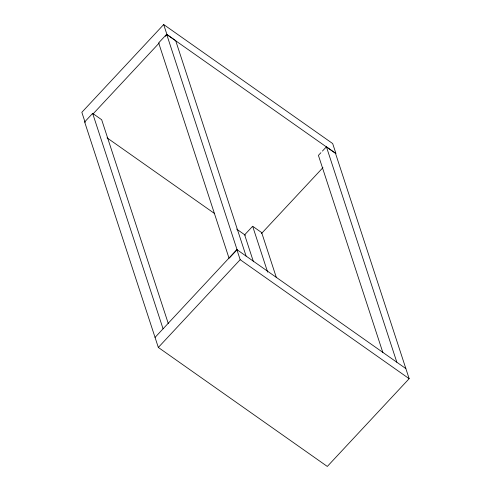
<?xml version="1.0" encoding="UTF-8"?>
<svg xmlns="http://www.w3.org/2000/svg" width="491" height="491" viewBox="0 0 491 491"><rect width="100%" height="100%" fill="white"/><g stroke="black" fill="none" stroke-linecap="round" stroke-linejoin="round"><path stroke-width="0.74" d="M163.687 24.55L166.989 34.646L335.973 153.652L332.671 143.556L163.687 24.55L81.844 112.316L85.146 122.412M168.278 323.526L101.668 119.73L92.652 113.384L84.642 121.971L158.329 347.444L327.313 466.45L409.156 378.684L335.439 153.149L326.423 146.797L322.415 151.093M246.095 256.081L175.68 40.643L166.664 34.29L158.654 42.877L229.07 258.315M92.965 114.029L159.17 43.03M165.424 36.322L166.989 34.646M320.918 152.701L318.413 155.383L382.882 352.63M155.058 337.409L236.871 249.588L405.854 368.588M229.573 257.781L237.079 249.729L166.664 34.29M261.427 233.587L322.943 167.627M158.329 347.444L240.173 259.684L236.871 249.588M253.258 226.676L261.672 232.599L276.421 277.728M107.05 137.836L214.702 213.646M236.607 229.076L245.371 235.244M240.173 259.684L409.156 378.684M326.423 146.797L396.838 362.235M267.638 272.106L252.656 226.253L244.647 234.839L253.448 261.764M92.652 113.384L163.067 328.823"/></g></svg>
